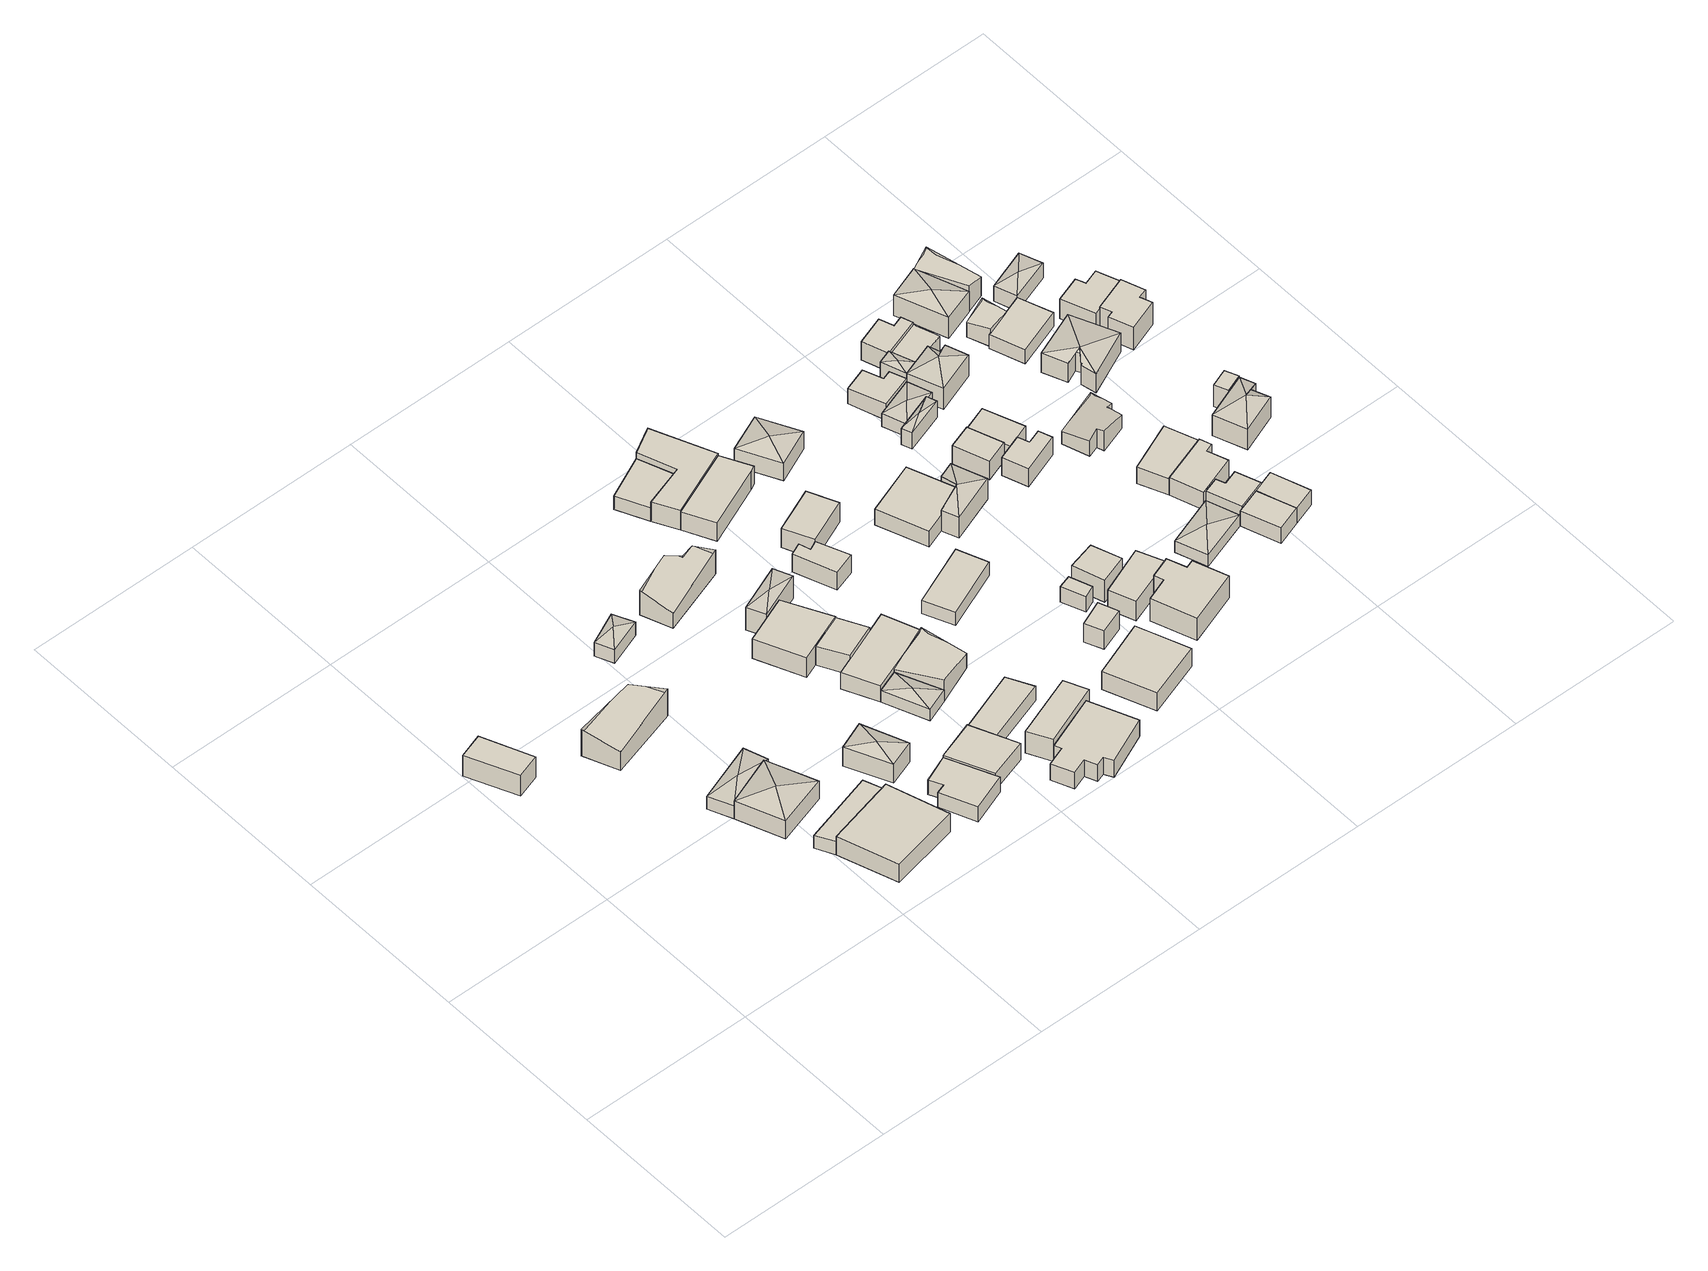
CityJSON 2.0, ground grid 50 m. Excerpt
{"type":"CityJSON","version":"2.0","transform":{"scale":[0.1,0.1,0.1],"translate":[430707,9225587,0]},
"CityObjects":{
"building1":{"type":"Building","attributes":{"Building Type":"Residential","Roof Shape":"flat","Roof Material":"Concrete Glazed Tile","Roof Material Code":1,"Roof Direction":"southwest","Building Height":7.35,"Roof Slope":8.9,"Footprint Area":106.61,"Solar PV Capacity Low":13.35,"Solar PV Capacity High":17.53,"Solar Annual Energy Low":19248,"Solar Annual Energy High":25367,"Suitable PV Area":79.69},"geometry":[{"type":"MultiSurface","lod":"2.2","boundaries":[[[0,1,2,3]],[[3,2,4,5]],[[2,1,6,4]],[[1,0,7,6]],[[0,3,5,7]],[[5,4,6,7]]]}]},
"building2":{"type":"Building","attributes":{"Building Type":"Residential","Roof Shape":"hip","Roof Material":"Concrete Glazed Tile","Roof Material Code":1,"Roof Direction":"southwest","Building Height":4.56,"Roof Slope":20.4,"Footprint Area":123.4,"Solar PV Capacity Low":15.45,"Solar PV Capacity High":20.29,"Solar Annual Energy Low":22279,"Solar Annual Energy High":29361,"Suitable PV Area":92.24},"geometry":[{"type":"MultiSurface","lod":"2.2","boundaries":[[[8,9,10,11]],[[11,10,12,13]],[[10,9,14,12]],[[9,8,15,14]],[[8,11,13,15]],[[13,12,16]],[[12,14,16]],[[14,15,16]],[[15,13,16]]]}]},
"building3":{"type":"Building","attributes":{"Building Type":"Residential","Roof Shape":"hip","Roof Material":"Concrete Glazed Tile","Roof Material Code":1,"Roof Direction":"southwest","Building Height":6.38,"Roof Slope":26.5,"Footprint Area":215.68,"Solar PV Capacity Low":27,"Solar PV Capacity High":35.47,"Solar Annual Energy Low":38940,"Solar Annual Energy High":51319,"Suitable PV Area":161.22},"geometry":[{"type":"MultiSurface","lod":"2.2","boundaries":[[[17,18,19,8]],[[8,19,20,21]],[[19,18,22,20]],[[18,17,23,22]],[[17,8,21,23]],[[21,20,24]],[[20,22,24]],[[22,23,24]],[[23,21,24]]]}]},
"building4":{"type":"Building","attributes":{"Building Type":"Residential","Roof Shape":"gable","Roof Material":"Concrete Glazed Tile","Roof Material Code":1,"Roof Direction":"southwest","Building Height":6.68,"Roof Slope":29.2,"Footprint Area":209.2,"Solar PV Capacity Low":26.19,"Solar PV Capacity High":34.4,"Solar Annual Energy Low":37770,"Solar Annual Energy High":49777,"Suitable PV Area":156.38},"geometry":[{"type":"MultiSurface","lod":"2.2","boundaries":[[[25,26,27,28]],[[28,27,29,30]],[[27,26,31,29]],[[26,25,32,31]],[[25,28,30,32]],[[30,29,31,32]]]}]},
"building5":{"type":"Building","attributes":{"Building Type":"Residential","Roof Shape":"shed","Roof Material":"Concrete Glazed Tile","Roof Material Code":1,"Roof Direction":"southwest","Building Height":4.42,"Roof Slope":12.5,"Footprint Area":125.61,"Solar PV Capacity Low":15.73,"Solar PV Capacity High":20.66,"Solar Annual Energy Low":22678,"Solar Annual Energy High":29888,"Suitable PV Area":93.89},"geometry":[{"type":"MultiSurface","lod":"2.2","boundaries":[[[33,34,35,36]],[[36,35,37,38]],[[35,34,39,37]],[[34,33,40,39]],[[33,36,38,40]],[[38,37,39,40]]]}]},
"building6":{"type":"Building","attributes":{"Building Type":"Residential","Roof Shape":"flat","Roof Material":"Concrete Glazed Tile","Roof Material Code":1,"Roof Direction":"southwest","Building Height":6.48,"Roof Slope":11.6,"Footprint Area":361.52,"Solar PV Capacity Low":45.26,"Solar PV Capacity High":59.45,"Solar Annual Energy Low":65270,"Solar Annual Energy High":86020,"Suitable PV Area":270.23},"geometry":[{"type":"MultiSurface","lod":"2.2","boundaries":[[[41,42,34,33]],[[33,34,43,44]],[[34,42,45,43]],[[42,41,46,45]],[[41,33,44,46]],[[44,43,45,46]]]}]},
"building7":{"type":"Building","attributes":{"Building Type":"Residential","Roof Shape":"hip","Roof Material":"Concrete Glazed Tile","Roof Material Code":1,"Roof Direction":"southwest","Building Height":4.81,"Roof Slope":24.6,"Footprint Area":59.59,"Solar PV Capacity Low":7.46,"Solar PV Capacity High":9.8,"Solar Annual Energy Low":10758,"Solar Annual Energy High":14178,"Suitable PV Area":44.54},"geometry":[{"type":"MultiSurface","lod":"2.2","boundaries":[[[47,48,49,50]],[[50,49,51,52]],[[49,48,53,51]],[[48,47,54,53]],[[47,50,52,54]],[[52,51,55]],[[51,53,55]],[[53,54,55]],[[54,52,55]]]}]},
"building8":{"type":"Building","attributes":{"Building Type":"Residential","Roof Shape":"hip","Roof Material":"Concrete Glazed Tile","Roof Material Code":1,"Roof Direction":"southwest","Building Height":6.69,"Roof Slope":26.4,"Footprint Area":109.77,"Solar PV Capacity Low":13.74,"Solar PV Capacity High":18.05,"Solar Annual Energy Low":19818,"Solar Annual Energy High":26119,"Suitable PV Area":82.05},"geometry":[{"type":"MultiSurface","lod":"2.2","boundaries":[[[56,57,58,59]],[[59,58,60,61]],[[58,57,62,60]],[[57,56,63,62]],[[56,59,61,63]],[[61,60,64]],[[60,62,64]],[[62,63,64]],[[63,61,64]]]}]},
"building9":{"type":"Building","attributes":{"Building Type":"Residential","Roof Shape":"shed","Roof Material":"Concrete Glazed Tile","Roof Material Code":1,"Roof Direction":"southwest","Building Height":4.99,"Roof Slope":14.9,"Footprint Area":151.44,"Solar PV Capacity Low":18.96,"Solar PV Capacity High":24.9,"Solar Annual Energy Low":27342,"Solar Annual Energy High":36034,"Suitable PV Area":113.2},"geometry":[{"type":"MultiSurface","lod":"2.2","boundaries":[[[65,66,67,68,69,70]],[[70,69,71,72]],[[69,68,73,71]],[[68,67,74,73]],[[67,66,75,74]],[[66,65,76,75]],[[65,70,72,76]],[[72,71,73,74,75,76]]]}]},
"building10":{"type":"Building","attributes":{"Building Type":"Residential","Roof Shape":"shed","Roof Material":"Concrete Glazed Tile","Roof Material Code":1,"Roof Direction":"southwest","Building Height":5.67,"Roof Slope":11.2,"Footprint Area":158.96,"Solar PV Capacity Low":19.9,"Solar PV Capacity High":26.14,"Solar Annual Energy Low":28700,"Solar Annual Energy High":37824,"Suitable PV Area":118.82},"geometry":[{"type":"MultiSurface","lod":"2.2","boundaries":[[[77,78,79,69]],[[69,79,80,81]],[[79,78,82,80]],[[78,77,83,82]],[[77,69,81,83]],[[81,80,82,83]]]}]},
"building11":{"type":"Building","attributes":{"Building Type":"Residential","Roof Shape":"gable","Roof Material":"Concrete Glazed Tile","Roof Material Code":1,"Roof Direction":"southwest","Building Height":5.37,"Roof Slope":28.4,"Footprint Area":184.35,"Solar PV Capacity Low":23.08,"Solar PV Capacity High":30.32,"Solar Annual Energy Low":33284,"Solar Annual Energy High":43865,"Suitable PV Area":137.8},"geometry":[{"type":"MultiSurface","lod":"2.2","boundaries":[[[84,85,86,87,88,89]],[[89,88,90,91]],[[88,87,92,90]],[[87,86,93,92]],[[86,85,94,93]],[[85,84,95,94]],[[84,89,91,95]],[[91,90,92,93,94,95]]]}]},
"building12":{"type":"Building","attributes":{"Building Type":"Residential","Roof Shape":"flat","Roof Material":"Concrete Glazed Tile","Roof Material Code":1,"Roof Direction":"southwest","Building Height":6.89,"Roof Slope":9.5,"Footprint Area":210.21,"Solar PV Capacity Low":26.32,"Solar PV Capacity High":34.57,"Solar Annual Energy Low":37952,"Solar Annual Energy High":50018,"Suitable PV Area":157.13},"geometry":[{"type":"MultiSurface","lod":"2.2","boundaries":[[[96,97,98,99]],[[99,98,100,101]],[[98,97,102,100]],[[97,96,103,102]],[[96,99,101,103]],[[101,100,102,103]]]}]},
"building13":{"type":"Building","attributes":{"Building Type":"Residential","Roof Shape":"hip","Roof Material":"Concrete Glazed Tile","Roof Material Code":1,"Roof Direction":"southwest","Building Height":4.1,"Roof Slope":20.5,"Footprint Area":90.9,"Solar PV Capacity Low":11.38,"Solar PV Capacity High":14.95,"Solar Annual Energy Low":16412,"Solar Annual Energy High":21630,"Suitable PV Area":67.95},"geometry":[{"type":"MultiSurface","lod":"2.2","boundaries":[[[104,105,106,107]],[[107,106,108,109]],[[106,105,110,108]],[[105,104,111,110]],[[104,107,109,111]],[[109,108,112]],[[108,110,112]],[[110,111,112]],[[111,109,112]]]}]},
"building14":{"type":"Building","attributes":{"Building Type":"Residential","Roof Shape":"shed","Roof Material":"Concrete Glazed Tile","Roof Material Code":1,"Roof Direction":"southwest","Building Height":6.58,"Roof Slope":14.7,"Footprint Area":91.65,"Solar PV Capacity Low":11.48,"Solar PV Capacity High":15.07,"Solar Annual Energy Low":16547,"Solar Annual Energy High":21807,"Suitable PV Area":68.51},"geometry":[{"type":"MultiSurface","lod":"2.2","boundaries":[[[113,114,97,115]],[[115,97,116,117]],[[97,114,118,116]],[[114,113,119,118]],[[113,115,117,119]],[[117,116,118,119]]]}]},
"building15":{"type":"Building","attributes":{"Building Type":"Residential","Roof Shape":"flat","Roof Material":"Concrete Glazed Tile","Roof Material Code":1,"Roof Direction":"southwest","Building Height":5.82,"Roof Slope":11.2,"Footprint Area":218.79,"Solar PV Capacity Low":27.39,"Solar PV Capacity High":35.98,"Solar Annual Energy Low":39501,"Solar Annual Energy High":52059,"Suitable PV Area":163.55},"geometry":[{"type":"MultiSurface","lod":"2.2","boundaries":[[[120,107,121,122,113]],[[113,122,123,124]],[[122,121,125,123]],[[121,107,126,125]],[[107,120,127,126]],[[120,113,124,127]],[[124,123,125,126,127]]]}]},
"building16":{"type":"Building","attributes":{"Building Type":"Residential","Roof Shape":"hip","Roof Material":"Concrete Glazed Tile","Roof Material Code":1,"Roof Direction":"southwest","Building Height":7.95,"Roof Slope":22,"Footprint Area":77.74,"Solar PV Capacity Low":9.73,"Solar PV Capacity High":12.78,"Solar Annual Energy Low":14035,"Solar Annual Energy High":18497,"Suitable PV Area":58.11},"geometry":[{"type":"MultiSurface","lod":"2.2","boundaries":[[[128,129,130,131]],[[131,130,132,133]],[[130,129,134,132]],[[129,128,135,134]],[[128,131,133,135]],[[133,132,136]],[[132,134,136]],[[134,135,136]],[[135,133,136]]]}]},
"building17":{"type":"Building","attributes":{"Building Type":"Residential","Roof Shape":"flat","Roof Material":"Concrete Glazed Tile","Roof Material Code":1,"Roof Direction":"southwest","Building Height":5.13,"Roof Slope":10.4,"Footprint Area":142.28,"Solar PV Capacity Low":17.81,"Solar PV Capacity High":23.4,"Solar Annual Energy Low":25688,"Solar Annual Energy High":33855,"Suitable PV Area":106.36},"geometry":[{"type":"MultiSurface","lod":"2.2","boundaries":[[[137,138,139,79]],[[79,139,140,141]],[[139,138,142,140]],[[138,137,143,142]],[[137,79,141,143]],[[141,140,142,143]]]}]},
"building18":{"type":"Building","attributes":{"Building Type":"Residential","Roof Shape":"shed","Roof Material":"Concrete Glazed Tile","Roof Material Code":1,"Roof Direction":"southwest","Building Height":5.55,"Roof Slope":12.2,"Footprint Area":278.23,"Solar PV Capacity Low":34.84,"Solar PV Capacity High":45.76,"Solar Annual Energy Low":50233,"Solar Annual Energy High":66203,"Suitable PV Area":207.98},"geometry":[{"type":"MultiSurface","lod":"2.2","boundaries":[[[144,145,146,147,148,149,150,151,152,153]],[[153,152,154,155]],[[152,151,156,154]],[[151,150,157,156]],[[150,149,158,157]],[[149,148,159,158]],[[148,147,160,159]],[[147,146,161,160]],[[146,145,162,161]],[[145,144,163,162]],[[144,153,155,163]],[[155,154,156,157,158,159,160,161,162,163]]]}]},
"building19":{"type":"Building","attributes":{"Building Type":"Residential","Roof Shape":"gable","Roof Material":"Concrete Glazed Tile","Roof Material Code":1,"Roof Direction":"southwest","Building Height":5.08,"Roof Slope":27.7,"Footprint Area":166.28,"Solar PV Capacity Low":20.82,"Solar PV Capacity High":27.34,"Solar Annual Energy Low":30021,"Solar Annual Energy High":39565,"Suitable PV Area":124.29},"geometry":[{"type":"MultiSurface","lod":"2.2","boundaries":[[[164,121,106,105]],[[105,106,165,166]],[[106,121,167,165]],[[121,164,168,167]],[[164,105,166,168]],[[166,165,167,168]]]}]},
"building20":{"type":"Building","attributes":{"Building Type":"Residential","Roof Shape":"shed","Roof Material":"Concrete Glazed Tile","Roof Material Code":1,"Roof Direction":"southwest","Building Height":7.44,"Roof Slope":19.8,"Footprint Area":133.5,"Solar PV Capacity Low":16.71,"Solar PV Capacity High":21.95,"Solar Annual Energy Low":24102,"Solar Annual Energy High":31765,"Suitable PV Area":99.79},"geometry":[{"type":"MultiSurface","lod":"2.2","boundaries":[[[153,169,170,171]],[[171,170,172,173]],[[170,169,174,172]],[[169,153,175,174]],[[153,171,173,175]],[[173,172,174,175]]]}]},
"building21":{"type":"Building","attributes":{"Building Type":"Residential","Roof Shape":"flat","Roof Material":"Concrete Glazed Tile","Roof Material Code":1,"Roof Direction":"southwest","Building Height":4.82,"Roof Slope":11.2,"Footprint Area":130.76,"Solar PV Capacity Low":16.37,"Solar PV Capacity High":21.5,"Solar Annual Energy Low":23608,"Solar Annual Energy High":31114,"Suitable PV Area":97.74},"geometry":[{"type":"MultiSurface","lod":"2.2","boundaries":[[[176,177,178,179]],[[179,178,180,181]],[[178,177,182,180]],[[177,176,183,182]],[[176,179,181,183]],[[181,180,182,183]]]}]},
"building22":{"type":"Building","attributes":{"Building Type":"Residential","Roof Shape":"flat","Roof Material":"Concrete Glazed Tile","Roof Material Code":1,"Roof Direction":"southwest","Building Height":6.42,"Roof Slope":5.6,"Footprint Area":70.1,"Solar PV Capacity Low":8.78,"Solar PV Capacity High":11.53,"Solar Annual Energy Low":12657,"Solar Annual Energy High":16681,"Suitable PV Area":52.4},"geometry":[{"type":"MultiSurface","lod":"2.2","boundaries":[[[184,185,186,187,188,189]],[[189,188,190,191]],[[188,187,192,190]],[[187,186,193,192]],[[186,185,194,193]],[[185,184,195,194]],[[184,189,191,195]],[[191,190,192,193,194,195]]]}]},
"building23":{"type":"Building","attributes":{"Building Type":"Residential","Roof Shape":"shed","Roof Material":"Concrete Glazed Tile","Roof Material Code":1,"Roof Direction":"southwest","Building Height":6.22,"Roof Slope":14.2,"Footprint Area":190.89,"Solar PV Capacity Low":23.9,"Solar PV Capacity High":31.39,"Solar Annual Energy Low":34464,"Solar Annual Energy High":45421,"Suitable PV Area":142.69},"geometry":[{"type":"MultiSurface","lod":"2.2","boundaries":[[[196,197,198,199,200]],[[200,199,201,202]],[[199,198,203,201]],[[198,197,204,203]],[[197,196,205,204]],[[196,200,202,205]],[[202,201,203,204,205]]]}]},
"building24":{"type":"Building","attributes":{"Building Type":"Residential","Roof Shape":"flat","Roof Material":"Concrete Glazed Tile","Roof Material Code":1,"Roof Direction":"southwest","Building Height":6.95,"Roof Slope":10.5,"Footprint Area":239.06,"Solar PV Capacity Low":29.93,"Solar PV Capacity High":39.31,"Solar Annual Energy Low":43161,"Solar Annual Energy High":56883,"Suitable PV Area":178.7},"geometry":[{"type":"MultiSurface","lod":"2.2","boundaries":[[[200,199,206,178,177,176]],[[176,177,207,208]],[[177,178,209,207]],[[178,206,210,209]],[[206,199,211,210]],[[199,200,212,211]],[[200,176,208,212]],[[208,207,209,210,211,212]]]}]},
"building25":{"type":"Building","attributes":{"Building Type":"Residential","Roof Shape":"shed","Roof Material":"Concrete Glazed Tile","Roof Material Code":1,"Roof Direction":"southwest","Building Height":6.72,"Roof Slope":12,"Footprint Area":118.41,"Solar PV Capacity Low":14.83,"Solar PV Capacity High":19.47,"Solar Annual Energy Low":21379,"Solar Annual Energy High":28176,"Suitable PV Area":88.51},"geometry":[{"type":"MultiSurface","lod":"2.2","boundaries":[[[213,214,189,215]],[[215,189,216,217]],[[189,214,218,216]],[[214,213,219,218]],[[213,215,217,219]],[[217,216,218,219]]]}]},
"building26":{"type":"Building","attributes":{"Building Type":"Residential","Roof Shape":"flat","Roof Material":"Concrete Glazed Tile","Roof Material Code":1,"Roof Direction":"southwest","Building Height":4.71,"Roof Slope":14.7,"Footprint Area":164.01,"Solar PV Capacity Low":20.53,"Solar PV Capacity High":26.97,"Solar Annual Energy Low":29611,"Solar Annual Energy High":39024,"Suitable PV Area":122.6},"geometry":[{"type":"MultiSurface","lod":"2.2","boundaries":[[[220,221,222,223]],[[223,222,224,225]],[[222,221,226,224]],[[221,220,227,226]],[[220,223,225,227]],[[225,224,226,227]]]}]},
"building27":{"type":"Building","attributes":{"Building Type":"Residential","Roof Shape":"shed","Roof Material":"Concrete Glazed Tile","Roof Material Code":1,"Roof Direction":"southwest","Building Height":6.15,"Roof Slope":10.6,"Footprint Area":254.06,"Solar PV Capacity Low":31.81,"Solar PV Capacity High":41.78,"Solar Annual Energy Low":45870,"Solar Annual Energy High":60452,"Suitable PV Area":189.91},"geometry":[{"type":"MultiSurface","lod":"2.2","boundaries":[[[228,229,230,231]],[[231,230,232,233]],[[230,229,234,232]],[[229,228,235,234]],[[228,231,233,235]],[[233,232,234,235]]]}]},
"building28":{"type":"Building","attributes":{"Building Type":"Residential","Roof Shape":"flat","Roof Material":"Concrete Glazed Tile","Roof Material Code":1,"Roof Direction":"southwest","Building Height":6.59,"Roof Slope":11,"Footprint Area":42.17,"Solar PV Capacity Low":5.28,"Solar PV Capacity High":6.93,"Solar Annual Energy Low":7613,"Solar Annual Energy High":10034,"Suitable PV Area":31.52},"geometry":[{"type":"MultiSurface","lod":"2.2","boundaries":[[[236,237,238,239]],[[239,238,240,241]],[[238,237,242,240]],[[237,236,243,242]],[[236,239,241,243]],[[241,240,242,243]]]}]},
"building29":{"type":"Building","attributes":{"Building Type":"Residential","Roof Shape":"flat","Roof Material":"Concrete Glazed Tile","Roof Material Code":1,"Roof Direction":"southwest","Building Height":5.55,"Roof Slope":12.7,"Footprint Area":24.73,"Solar PV Capacity Low":3.1,"Solar PV Capacity High":4.07,"Solar Annual Energy Low":4465,"Solar Annual Energy High":5884,"Suitable PV Area":18.49},"geometry":[{"type":"MultiSurface","lod":"2.2","boundaries":[[[244,245,246,247]],[[247,246,248,249]],[[246,245,250,248]],[[245,244,251,250]],[[244,247,249,251]],[[249,248,250,251]]]}]},
"building30":{"type":"Building","attributes":{"Building Type":"Residential","Roof Shape":"hip","Roof Material":"Concrete Glazed Tile","Roof Material Code":1,"Roof Direction":"southwest","Building Height":6.24,"Roof Slope":23.8,"Footprint Area":142.86,"Solar PV Capacity Low":17.89,"Solar PV Capacity High":23.49,"Solar Annual Energy Low":25792,"Solar Annual Energy High":33992,"Suitable PV Area":106.79},"geometry":[{"type":"MultiSurface","lod":"2.2","boundaries":[[[252,253,254,255]],[[255,254,256,257]],[[254,253,258,256]],[[253,252,259,258]],[[252,255,257,259]],[[257,256,260]],[[256,258,260]],[[258,259,260]],[[259,257,260]]]}]},
"building31":{"type":"Building","attributes":{"Building Type":"Residential","Roof Shape":"flat","Roof Material":"Concrete Glazed Tile","Roof Material Code":1,"Roof Direction":"southwest","Building Height":5.65,"Roof Slope":13.5,"Footprint Area":227.76,"Solar PV Capacity Low":28.52,"Solar PV Capacity High":37.46,"Solar Annual Energy Low":41121,"Solar Annual Energy High":54194,"Suitable PV Area":170.25},"geometry":[{"type":"MultiSurface","lod":"2.2","boundaries":[[[261,262,263,264]],[[264,263,265,266]],[[263,262,267,265]],[[262,261,268,267]],[[261,264,266,268]],[[266,265,267,268]]]}]},
"building32":{"type":"Building","attributes":{"Building Type":"Residential","Roof Shape":"flat","Roof Material":"Concrete Glazed Tile","Roof Material Code":1,"Roof Direction":"southwest","Building Height":7.71,"Roof Slope":5.2,"Footprint Area":73.13,"Solar PV Capacity Low":9.16,"Solar PV Capacity High":12.03,"Solar Annual Energy Low":13203,"Solar Annual Energy High":17400,"Suitable PV Area":54.66},"geometry":[{"type":"MultiSurface","lod":"2.2","boundaries":[[[269,270,271,272]],[[272,271,273,274]],[[271,270,275,273]],[[270,269,276,275]],[[269,272,274,276]],[[274,273,275,276]]]}]},
"building33":{"type":"Building","attributes":{"Building Type":"Residential","Roof Shape":"flat","Roof Material":"Concrete Glazed Tile","Roof Material Code":1,"Roof Direction":"southwest","Building Height":6.95,"Roof Slope":10.1,"Footprint Area":114.33,"Solar PV Capacity Low":14.32,"Solar PV Capacity High":18.8,"Solar Annual Energy Low":20642,"Solar Annual Energy High":27205,"Suitable PV Area":85.47},"geometry":[{"type":"MultiSurface","lod":"2.2","boundaries":[[[277,278,279,280]],[[280,279,281,282]],[[279,278,283,281]],[[278,277,284,283]],[[277,280,282,284]],[[282,281,283,284]]]}]},
"building34":{"type":"Building","attributes":{"Building Type":"Residential","Roof Shape":"hip","Roof Material":"Concrete Glazed Tile","Roof Material Code":1,"Roof Direction":"southwest","Building Height":7.42,"Roof Slope":25.7,"Footprint Area":93.12,"Solar PV Capacity Low":11.66,"Solar PV Capacity High":15.31,"Solar Annual Energy Low":16812,"Solar Annual Energy High":22156,"Suitable PV Area":69.61},"geometry":[{"type":"MultiSurface","lod":"2.2","boundaries":[[[285,286,264,287,288,289]],[[289,288,290,291]],[[288,287,292,290]],[[287,264,293,292]],[[264,286,294,293]],[[286,285,295,294]],[[285,289,291,295]],[[291,290,296]],[[290,292,296]],[[292,293,296]],[[293,294,296]],[[294,295,296]],[[295,291,296]]]}]},
"building35":{"type":"Building","attributes":{"Building Type":"Residential","Roof Shape":"flat","Roof Material":"Concrete Glazed Tile","Roof Material Code":1,"Roof Direction":"southwest","Building Height":7.89,"Roof Slope":13.6,"Footprint Area":211.68,"Solar PV Capacity Low":26.5,"Solar PV Capacity High":34.81,"Solar Annual Energy Low":38217,"Solar Annual Energy High":50367,"Suitable PV Area":158.23},"geometry":[{"type":"MultiSurface","lod":"2.2","boundaries":[[[297,298,280,299,300,301,302,303]],[[303,302,304,305]],[[302,301,306,304]],[[301,300,307,306]],[[300,299,308,307]],[[299,280,309,308]],[[280,298,310,309]],[[298,297,311,310]],[[297,303,305,311]],[[305,304,306,307,308,309,310,311]]]}]},
"building36":{"type":"Building","attributes":{"Building Type":"Residential","Roof Shape":"flat","Roof Material":"Concrete Glazed Tile","Roof Material Code":1,"Roof Direction":"southwest","Building Height":6.55,"Roof Slope":7,"Footprint Area":70.56,"Solar PV Capacity Low":8.83,"Solar PV Capacity High":11.6,"Solar Annual Energy Low":12738,"Solar Annual Energy High":16788,"Suitable PV Area":52.74},"geometry":[{"type":"MultiSurface","lod":"2.2","boundaries":[[[312,313,314,315]],[[315,314,316,317]],[[314,313,318,316]],[[313,312,319,318]],[[312,315,317,319]],[[317,316,318,319]]]}]},
"building37":{"type":"Building","attributes":{"Building Type":"Residential","Roof Shape":"hip","Roof Material":"Concrete Glazed Tile","Roof Material Code":1,"Roof Direction":"southwest","Building Height":5.74,"Roof Slope":29.7,"Footprint Area":35.63,"Solar PV Capacity Low":4.46,"Solar PV Capacity High":5.86,"Solar Annual Energy Low":6432,"Solar Annual Energy High":8477,"Suitable PV Area":26.63},"geometry":[{"type":"MultiSurface","lod":"2.2","boundaries":[[[320,321,322,323]],[[323,322,324,325]],[[322,321,326,324]],[[321,320,327,326]],[[320,323,325,327]],[[325,324,328]],[[324,326,328]],[[326,327,328]],[[327,325,328]]]}]},
"building38":{"type":"Building","attributes":{"Building Type":"Residential","Roof Shape":"hip","Roof Material":"Concrete Glazed Tile","Roof Material Code":1,"Roof Direction":"southwest","Building Height":4.56,"Roof Slope":29.6,"Footprint Area":82.5,"Solar PV Capacity Low":10.33,"Solar PV Capacity High":13.57,"Solar Annual Energy Low":14895,"Solar Annual Energy High":19630,"Suitable PV Area":61.67},"geometry":[{"type":"MultiSurface","lod":"2.2","boundaries":[[[329,330,331,332]],[[332,331,333,334]],[[331,330,335,333]],[[330,329,336,335]],[[329,332,334,336]],[[334,333,337]],[[333,335,337]],[[335,336,337]],[[336,334,337]]]}]},
"building39":{"type":"Building","attributes":{"Building Type":"Residential","Roof Shape":"shed","Roof Material":"Concrete Glazed Tile","Roof Material Code":1,"Roof Direction":"southwest","Building Height":5.35,"Roof Slope":18.5,"Footprint Area":86.65,"Solar PV Capacity Low":10.85,"Solar PV Capacity High":14.25,"Solar Annual Energy Low":15644,"Solar Annual Energy High":20618,"Suitable PV Area":64.77},"geometry":[{"type":"MultiSurface","lod":"2.2","boundaries":[[[338,339,340,341,342,329]],[[329,342,343,344]],[[342,341,345,343]],[[341,340,346,345]],[[340,339,347,346]],[[339,338,348,347]],[[338,329,344,348]],[[344,343,345,346,347,348]]]}]},
"building40":{"type":"Building","attributes":{"Building Type":"Residential","Roof Shape":"flat","Roof Material":"Concrete Glazed Tile","Roof Material Code":1,"Roof Direction":"southwest","Building Height":6.26,"Roof Slope":11.8,"Footprint Area":73.26,"Solar PV Capacity Low":9.17,"Solar PV Capacity High":12.05,"Solar Annual Energy Low":13226,"Solar Annual Energy High":17431,"Suitable PV Area":54.76},"geometry":[{"type":"MultiSurface","lod":"2.2","boundaries":[[[349,350,351,352,353,354]],[[354,353,355,356]],[[353,352,357,355]],[[352,351,358,357]],[[351,350,359,358]],[[350,349,360,359]],[[349,354,356,360]],[[356,355,357,358,359,360]]]}]},
"building41":{"type":"Building","attributes":{"Building Type":"Residential","Roof Shape":"shed","Roof Material":"Concrete Glazed Tile","Roof Material Code":1,"Roof Direction":"southwest","Building Height":5.88,"Roof Slope":13,"Footprint Area":89.81,"Solar PV Capacity Low":11.25,"Solar PV Capacity High":14.77,"Solar Annual Energy Low":16215,"Solar Annual Energy High":21371,"Suitable PV Area":67.14},"geometry":[{"type":"MultiSurface","lod":"2.2","boundaries":[[[361,312,362,363]],[[363,362,364,365]],[[362,312,366,364]],[[312,361,367,366]],[[361,363,365,367]],[[365,364,366,367]]]}]},
"building42":{"type":"Building","attributes":{"Building Type":"Residential","Roof Shape":"hip","Roof Material":"Concrete Glazed Tile","Roof Material Code":1,"Roof Direction":"southwest","Building Height":4.06,"Roof Slope":26.9,"Footprint Area":138.27,"Solar PV Capacity Low":17.31,"Solar PV Capacity High":22.74,"Solar Annual Energy Low":24964,"Solar Annual Energy High":32901,"Suitable PV Area":103.36},"geometry":[{"type":"MultiSurface","lod":"2.2","boundaries":[[[368,369,370,371]],[[371,370,372,373]],[[370,369,374,372]],[[369,368,375,374]],[[368,371,373,375]],[[373,372,376]],[[372,374,376]],[[374,375,376]],[[375,373,376]]]}]},
"building43":{"type":"Building","attributes":{"Building Type":"Residential","Roof Shape":"hip","Roof Material":"Concrete Glazed Tile","Roof Material Code":1,"Roof Direction":"southwest","Building Height":7.48,"Roof Slope":28.6,"Footprint Area":30.21,"Solar PV Capacity Low":3.78,"Solar PV Capacity High":4.97,"Solar Annual Energy Low":5455,"Solar Annual Energy High":7189,"Suitable PV Area":22.58},"geometry":[{"type":"MultiSurface","lod":"2.2","boundaries":[[[377,378,329,379]],[[379,329,380,381]],[[329,378,382,380]],[[378,377,383,382]],[[377,379,381,383]],[[381,380,384]],[[380,382,384]],[[382,383,384]],[[383,381,384]]]}]},
"building44":{"type":"Building","attributes":{"Building Type":"Residential","Roof Shape":"hip","Roof Material":"Concrete Glazed Tile","Roof Material Code":1,"Roof Direction":"southwest","Building Height":7.46,"Roof Slope":28.3,"Footprint Area":115.59,"Solar PV Capacity Low":14.47,"Solar PV Capacity High":19.01,"Solar Annual Energy Low":20869,"Solar Annual Energy High":27504,"Suitable PV Area":86.4},"geometry":[{"type":"MultiSurface","lod":"2.2","boundaries":[[[385,386,387,329,388,389]],[[389,388,390,391]],[[388,329,380,390]],[[329,387,392,380]],[[387,386,393,392]],[[386,385,394,393]],[[385,389,391,394]],[[391,390,395]],[[390,380,395]],[[380,392,395]],[[392,393,395]],[[393,394,395]],[[394,391,395]]]}]},
"building45":{"type":"Building","attributes":{"Building Type":"Residential","Roof Shape":"flat","Roof Material":"Concrete Glazed Tile","Roof Material Code":1,"Roof Direction":"southwest","Building Height":6.64,"Roof Slope":11.4,"Footprint Area":73.63,"Solar PV Capacity Low":9.22,"Solar PV Capacity High":12.11,"Solar Annual Energy Low":13294,"Solar Annual Energy High":17521,"Suitable PV Area":55.04},"geometry":[{"type":"MultiSurface","lod":"2.2","boundaries":[[[396,397,398,399,400,377]],[[377,400,401,402]],[[400,399,403,401]],[[399,398,404,403]],[[398,397,405,404]],[[397,396,406,405]],[[396,377,402,406]],[[402,401,403,404,405,406]]]}]},
"building46":{"type":"Building","attributes":{"Building Type":"Residential","Roof Shape":"gable","Roof Material":"Concrete Glazed Tile","Roof Material Code":1,"Roof Direction":"southwest","Building Height":5.39,"Roof Slope":26.6,"Footprint Area":83.69,"Solar PV Capacity Low":10.48,"Solar PV Capacity High":13.76,"Solar Annual Energy Low":15109,"Solar Annual Energy High":19913,"Suitable PV Area":62.56},"geometry":[{"type":"MultiSurface","lod":"2.2","boundaries":[[[396,377,379,407]],[[407,379,408,409]],[[379,377,410,408]],[[377,396,411,410]],[[396,407,409,411]],[[409,408,410,411]]]}]},
"building47":{"type":"Building","attributes":{"Building Type":"Residential","Roof Shape":"shed","Roof Material":"Concrete Glazed Tile","Roof Material Code":1,"Roof Direction":"southwest","Building Height":5.31,"Roof Slope":14.1,"Footprint Area":85.29,"Solar PV Capacity Low":10.68,"Solar PV Capacity High":14.03,"Solar Annual Energy Low":15398,"Solar Annual Energy High":20293,"Suitable PV Area":63.75},"geometry":[{"type":"MultiSurface","lod":"2.2","boundaries":[[[412,413,414,415]],[[415,414,416,417]],[[414,413,418,416]],[[413,412,419,418]],[[412,415,417,419]],[[417,416,418,419]]]}]},
"building48":{"type":"Building","attributes":{"Building Type":"Residential","Roof Shape":"shed","Roof Material":"Concrete Glazed Tile","Roof Material Code":1,"Roof Direction":"southwest","Building Height":5.55,"Roof Slope":18.5,"Footprint Area":78.63,"Solar PV Capacity Low":9.84,"Solar PV Capacity High":12.93,"Solar Annual Energy Low":14196,"Solar Annual Energy High":18709,"Suitable PV Area":58.77},"geometry":[{"type":"MultiSurface","lod":"2.2","boundaries":[[[420,421,422,423,424,425]],[[425,424,426,427]],[[424,423,428,426]],[[423,422,429,428]],[[422,421,430,429]],[[421,420,431,430]],[[420,425,427,431]],[[427,426,428,429,430,431]]]}]},
"building49":{"type":"Building","attributes":{"Building Type":"Residential","Roof Shape":"flat","Roof Material":"Concrete Glazed Tile","Roof Material Code":1,"Roof Direction":"southwest","Building Height":6.26,"Roof Slope":11.7,"Footprint Area":120.18,"Solar PV Capacity Low":15.05,"Solar PV Capacity High":19.76,"Solar Annual Energy Low":21697,"Solar Annual Energy High":28595,"Suitable PV Area":89.83},"geometry":[{"type":"MultiSurface","lod":"2.2","boundaries":[[[432,433,434,435,436,437]],[[437,436,438,439]],[[436,435,440,438]],[[435,434,441,440]],[[434,433,442,441]],[[433,432,443,442]],[[432,437,439,443]],[[439,438,440,441,442,443]]]}]},
"building50":{"type":"Building","attributes":{"Building Type":"Residential","Roof Shape":"flat","Roof Material":"Concrete Glazed Tile","Roof Material Code":1,"Roof Direction":"southwest","Building Height":5.79,"Roof Slope":13.9,"Footprint Area":133.31,"Solar PV Capacity Low":16.69,"Solar PV Capacity High":21.92,"Solar Annual Energy Low":24068,"Solar Annual Energy High":31719,"Suitable PV Area":99.65},"geometry":[{"type":"MultiSurface","lod":"2.2","boundaries":[[[435,434,444,445]],[[445,444,446,447]],[[444,434,448,446]],[[434,435,449,448]],[[435,445,447,449]],[[447,446,448,449]]]}]},
"building51":{"type":"Building","attributes":{"Building Type":"Residential","Roof Shape":"gable","Roof Material":"Concrete Glazed Tile","Roof Material Code":1,"Roof Direction":"southwest","Building Height":4.4,"Roof Slope":28.2,"Footprint Area":121.01,"Solar PV Capacity Low":15.15,"Solar PV Capacity High":19.9,"Solar Annual Energy Low":21848,"Solar Annual Energy High":28794,"Suitable PV Area":90.46},"geometry":[{"type":"MultiSurface","lod":"2.2","boundaries":[[[450,451,452,453,454,455,456,457]],[[457,456,458,459]],[[456,455,460,458]],[[455,454,461,460]],[[454,453,462,461]],[[453,452,463,462]],[[452,451,464,463]],[[451,450,465,464]],[[450,457,459,465]],[[459,458,460,461,462,463,464,465]]]}]},
"building52":{"type":"Building","attributes":{"Building Type":"Residential","Roof Shape":"flat","Roof Material":"Concrete Glazed Tile","Roof Material Code":1,"Roof Direction":"southwest","Building Height":5.37,"Roof Slope":5.8,"Footprint Area":76.33,"Solar PV Capacity Low":9.56,"Solar PV Capacity High":12.55,"Solar Annual Energy Low":13780,"Solar Annual Energy High":18161,"Suitable PV Area":57.05},"geometry":[{"type":"MultiSurface","lod":"2.2","boundaries":[[[466,412,415,467]],[[467,415,468,469]],[[415,412,470,468]],[[412,466,471,470]],[[466,467,469,471]],[[469,468,470,471]]]}]},
"building53":{"type":"Building","attributes":{"Building Type":"Residential","Roof Shape":"hip","Roof Material":"Concrete Glazed Tile","Roof Material Code":1,"Roof Direction":"southwest","Building Height":7.37,"Roof Slope":24.6,"Footprint Area":147.3,"Solar PV Capacity Low":18.44,"Solar PV Capacity High":24.22,"Solar Annual Energy Low":26593,"Solar Annual Energy High":35048,"Suitable PV Area":110.1},"geometry":[{"type":"MultiSurface","lod":"2.2","boundaries":[[[472,473,474,475]],[[475,474,476,477]],[[474,473,478,476]],[[473,472,479,478]],[[472,475,477,479]],[[477,476,480]],[[476,478,480]],[[478,479,480]],[[479,477,480]]]}]},
"building54":{"type":"Building","attributes":{"Building Type":"Residential","Roof Shape":"gable","Roof Material":"Concrete Glazed Tile","Roof Material Code":1,"Roof Direction":"southwest","Building Height":5.15,"Roof Slope":32.4,"Footprint Area":50.67,"Solar PV Capacity Low":6.34,"Solar PV Capacity High":8.33,"Solar Annual Energy Low":9148,"Solar Annual Energy High":12056,"Suitable PV Area":37.87},"geometry":[{"type":"MultiSurface","lod":"2.2","boundaries":[[[481,482,483,484]],[[484,483,485,486]],[[483,482,487,485]],[[482,481,488,487]],[[481,484,486,488]],[[486,485,487,488]]]}]},
"building55":{"type":"Building","attributes":{"Building Type":"Residential","Roof Shape":"flat","Roof Material":"Concrete Glazed Tile","Roof Material Code":1,"Roof Direction":"southwest","Building Height":5.02,"Roof Slope":14.7,"Footprint Area":135.89,"Solar PV Capacity Low":17.01,"Solar PV Capacity High":22.35,"Solar Annual Energy Low":24534,"Solar Annual Energy High":32334,"Suitable PV Area":101.58},"geometry":[{"type":"MultiSurface","lod":"2.2","boundaries":[[[489,490,491,492]],[[492,491,493,494]],[[491,490,495,493]],[[490,489,496,495]],[[489,492,494,496]],[[494,493,495,496]]]}]},
"building56":{"type":"Building","attributes":{"Building Type":"Residential","Roof Shape":"hip","Roof Material":"Concrete Glazed Tile","Roof Material Code":1,"Roof Direction":"southwest","Building Height":6.77,"Roof Slope":23,"Footprint Area":188.06,"Solar PV Capacity Low":23.55,"Solar PV Capacity High":30.93,"Solar Annual Energy Low":33953,"Solar Annual Energy High":44747,"Suitable PV Area":140.57},"geometry":[{"type":"MultiSurface","lod":"2.2","boundaries":[[[497,498,499,500,501,502,503,504]],[[504,503,505,506]],[[503,502,507,505]],[[502,501,508,507]],[[501,500,509,508]],[[500,499,510,509]],[[499,498,511,510]],[[498,497,512,511]],[[497,504,506,512]],[[506,505,513]],[[505,507,513]],[[507,508,513]],[[508,509,513]],[[509,510,513]],[[510,511,513]],[[511,512,513]],[[512,506,513]]]}]},
"building57":{"type":"Building","attributes":{"Building Type":"Residential","Roof Shape":"gable","Roof Material":"Concrete Glazed Tile","Roof Material Code":1,"Roof Direction":"southwest","Building Height":6.67,"Roof Slope":28.9,"Footprint Area":84.66,"Solar PV Capacity Low":10.6,"Solar PV Capacity High":13.92,"Solar Annual Energy Low":15285,"Solar Annual Energy High":20145,"Suitable PV Area":63.29},"geometry":[{"type":"MultiSurface","lod":"2.2","boundaries":[[[514,515,516,517]],[[517,516,518,519]],[[516,515,520,518]],[[515,514,521,520]],[[514,517,519,521]],[[519,518,520,521]]]}]},
"building58":{"type":"Building","attributes":{"Building Type":"Residential","Roof Shape":"hip","Roof Material":"Concrete Glazed Tile","Roof Material Code":1,"Roof Direction":"southwest","Building Height":7.34,"Roof Slope":24.1,"Footprint Area":120.86,"Solar PV Capacity Low":15.13,"Solar PV Capacity High":19.88,"Solar Annual Energy Low":21821,"Solar Annual Energy High":28758,"Suitable PV Area":90.34},"geometry":[{"type":"MultiSurface","lod":"2.2","boundaries":[[[522,523,524,525,526,527]],[[527,526,528,529]],[[526,525,530,528]],[[525,524,531,530]],[[524,523,532,531]],[[523,522,533,532]],[[522,527,529,533]],[[529,528,534]],[[528,530,534]],[[530,531,534]],[[531,532,534]],[[532,533,534]],[[533,529,534]]]}]},
"building59":{"type":"Building","attributes":{"Building Type":"Residential","Roof Shape":"shed","Roof Material":"Concrete Glazed Tile","Roof Material Code":1,"Roof Direction":"southwest","Building Height":7.65,"Roof Slope":15.3,"Footprint Area":22.04,"Solar PV Capacity Low":2.76,"Solar PV Capacity High":3.62,"Solar Annual Energy Low":3979,"Solar Annual Energy High":5245,"Suitable PV Area":16.48},"geometry":[{"type":"MultiSurface","lod":"2.2","boundaries":[[[535,536,537,524]],[[524,537,538,539]],[[537,536,540,538]],[[536,535,541,540]],[[535,524,539,541]],[[539,538,540,541]]]}]},
"building60":{"type":"Building","attributes":{"Building Type":"Residential","Roof Shape":"hip","Roof Material":"Concrete Glazed Tile","Roof Material Code":1,"Roof Direction":"southwest","Building Height":5.42,"Roof Slope":24.3,"Footprint Area":80.8,"Solar PV Capacity Low":10.12,"Solar PV Capacity High":13.29,"Solar Annual Energy Low":14588,"Solar Annual Energy High":19225,"Suitable PV Area":60.4},"geometry":[{"type":"MultiSurface","lod":"2.2","boundaries":[[[542,543,489,544]],[[544,489,545,546]],[[489,543,547,545]],[[543,542,548,547]],[[542,544,546,548]],[[546,545,549]],[[545,547,549]],[[547,548,549]],[[548,546,549]]]}]},
"building61":{"type":"Building","attributes":{"Building Type":"Residential","Roof Shape":"shed","Roof Material":"Concrete Glazed Tile","Roof Material Code":1,"Roof Direction":"southwest","Building Height":6.95,"Roof Slope":12.9,"Footprint Area":103.89,"Solar PV Capacity Low":13.01,"Solar PV Capacity High":17.09,"Solar Annual Energy Low":18758,"Solar Annual Energy High":24721,"Suitable PV Area":77.66},"geometry":[{"type":"MultiSurface","lod":"2.2","boundaries":[[[550,551,552,553,554,555]],[[555,554,556,557]],[[554,553,558,556]],[[553,552,559,558]],[[552,551,560,559]],[[551,550,561,560]],[[550,555,557,561]],[[557,556,558,559,560,561]]]}]},
"building62":{"type":"Building","attributes":{"Building Type":"Residential","Roof Shape":"shed","Roof Material":"Concrete Glazed Tile","Roof Material Code":1,"Roof Direction":"southwest","Building Height":7.71,"Roof Slope":13.1,"Footprint Area":109.38,"Solar PV Capacity Low":13.7,"Solar PV Capacity High":17.99,"Solar Annual Energy Low":19748,"Solar Annual Energy High":26027,"Suitable PV Area":81.76},"geometry":[{"type":"MultiSurface","lod":"2.2","boundaries":[[[562,563,555,564,565,566,567,568]],[[568,567,569,570]],[[567,566,571,569]],[[566,565,572,571]],[[565,564,573,572]],[[564,555,574,573]],[[555,563,575,574]],[[563,562,576,575]],[[562,568,570,576]],[[570,569,571,572,573,574,575,576]]]}]}
},
"vertices":[
[71,1046,0],[2,1024,0],[64,885,0],[130,906,0],[64,885,74],[130,906,74],[2,1024,74],[71,1046,74],
[399,496,0],[559,555,0],[537,621,0],[370,562,0],[537,621,46],[370,562,46],[559,555,46],[399,496,46],[466,559,55],
[449,366,0],[593,410,0],[539,548,0],[539,548,64],[399,496,64],[593,410,64],[449,366,64],[495,455,81],
[297,790,0],[496,848,0],[453,940,0],[258,887,0],[453,940,67],[258,887,94],[496,848,96],[297,790,67],
[506,249,0],[706,298,0],[685,358,0],[480,300,0],[685,358,44],[480,300,45],[706,298,46],[506,249,47],
[561,83,0],[759,126,0],[706,298,65],[506,249,65],[759,126,65],[561,83,65],
[513,1058,0],[609,1093,0],[582,1150,0],[491,1108,0],[582,1150,48],[491,1108,48],[609,1093,48],[513,1058,48],[555,1112,56],
[760,332,0],[834,358,0],[784,484,0],[705,453,0],[784,484,67],[705,453,67],[834,358,67],[760,332,67],[771,406,79],
[816,214,0],[789,205,0],[830,105,0],[933,144,0],[874,283,0],[798,251,0],[874,283,50],[798,251,51],[933,144,53],[830,105,54],[789,205,52],[816,214,51],
[929,155,0],[1037,189,0],[982,319,0],[982,319,57],[874,283,57],[1037,189,59],[929,155,60],
[691,1051,0],[882,1116,0],[859,1174,0],[817,1160,0],[797,1204,0],[660,1136,0],[797,1204,54],[660,1136,87],[817,1160,75],[859,1174,68],[882,1116,85],[691,1051,54],
[827,723,0],[967,778,0],[901,907,0],[770,855,0],[901,907,69],[770,855,69],[967,778,69],[827,723,69],
[957,425,0],[1023,450,0],[971,571,0],[908,548,0],[971,571,41],[908,548,41],[1023,450,41],[957,425,41],[965,499,50],
[910,661,0],[1006,699,0],[869,739,0],[967,778,66],[869,739,67],[1006,699,68],[910,661,69],
[864,643,0],[1098,619,0],[1060,720,0],[1060,720,58],[910,661,58],[1098,619,58],[908,548,58],[864,643,58],
[841,883,0],[970,935,0],[948,986,0],[818,934,0],[948,986,80],[818,934,80],[970,935,80],[841,883,80],[894,935,88],
[1011,249,0],[1189,309,0],[1153,380,0],[1153,380,51],[982,319,51],[1189,309,51],[1011,249,51],
[1101,114,0],[1047,94,0],[1073,34,0],[1116,50,0],[1130,16,0],[1155,25,0],[1168,1,0],[1300,60,0],[1247,193,0],[1093,133,0],[1247,193,55],[1093,133,57],[1300,60,58],[1168,1,60],[1155,25,59],[1130,16,59],[1116,50,59],[1073,34,59],[1047,94,58],[1101,114,57],
[1134,496,0],[971,571,51],[1023,450,76],[1098,619,68],[1134,496,51],
[1263,200,0],[1236,265,0],[1060,199,0],[1236,265,74],[1060,199,77],[1263,200,77],[1093,133,79],
[877,1344,0],[993,1382,0],[955,1486,0],[836,1431,0],[955,1486,48],[836,1431,48],[993,1382,48],[877,1344,48],
[1067,983,0],[1057,1015,0],[1024,1001,0],[1066,886,0],[1128,906,0],[1092,995,0],[1128,906,64],[1092,995,64],[1066,886,64],[1024,1001,64],[1057,1015,64],[1067,983,64],
[954,1192,0],[1124,1264,0],[1141,1272,0],[1100,1356,0],[912,1277,0],[1100,1356,62],[912,1277,64],[1141,1272,64],[1124,1264,64],[954,1192,66],
[1027,1527,0],[993,1382,69],[877,1344,69],[955,1486,69],[1027,1527,69],[1100,1356,69],[912,1277,69],
[1179,1129,0],[1056,1077,0],[1214,1047,0],[1092,995,70],[1214,1047,69],[1056,1077,68],[1179,1129,67],
[1337,768,0],[1168,698,0],[1204,615,0],[1370,684,0],[1204,615,47],[1370,684,47],[1168,698,47],[1337,768,47],
[1385,93,0],[1541,147,0],[1488,292,0],[1331,233,0],[1488,292,62],[1331,233,63],[1541,147,64],[1385,93,65],
[1468,404,0],[1398,375,0],[1420,325,0],[1489,350,0],[1420,325,66],[1489,350,66],[1398,375,66],[1468,404,66],
[1477,519,0],[1441,508,0],[1466,443,0],[1499,458,0],[1466,443,55],[1499,458,55],[1441,508,55],[1477,519,55],
[1201,1234,0],[1304,1279,0],[1247,1392,0],[1143,1347,0],[1247,1392,62],[1143,1347,62],[1304,1279,62],[1201,1234,62],[1224,1313,76],
[1416,1038,0],[1271,985,0],[1322,846,0],[1467,899,0],[1322,846,56],[1467,899,56],[1271,985,56],[1416,1038,56],
[1570,546,0],[1492,526,0],[1520,438,0],[1599,464,0],[1520,438,77],[1599,464,77],[1492,526,77],[1570,546,77],
[1644,468,0],[1511,416,0],[1537,344,0],[1676,393,0],[1537,344,69],[1676,393,69],[1511,416,69],[1644,468,69],
[1493,964,0],[1449,948,0],[1377,866,0],[1394,821,0],[1527,870,0],[1394,821,74],[1527,870,74],[1377,866,74],[1467,899,74],[1449,948,74],[1493,964,74],[1451,894,88],
[1718,348,0],[1695,340,0],[1618,372,0],[1627,346,0],[1562,322,0],[1605,201,0],[1752,253,0],[1605,201,79],[1752,253,79],[1562,322,79],[1627,346,79],[1618,372,79],[1676,393,79],[1695,340,79],[1718,348,79],
[1604,1033,0],[1539,1011,0],[1572,914,0],[1638,937,0],[1572,914,65],[1638,937,65],[1539,1011,65],[1604,1033,65],
[1601,1176,0],[1488,1137,0],[1498,1109,0],[1610,1147,0],[1498,1109,57],[1610,1147,57],[1488,1137,57],[1601,1176,57],[1549,1142,64],
[1603,1250,0],[1491,1212,0],[1514,1146,0],[1626,1184,0],[1514,1146,46],[1626,1184,46],[1491,1212,46],[1603,1250,46],[1558,1198,55],
[1588,1295,0],[1563,1287,0],[1544,1342,0],[1478,1320,0],[1512,1219,0],[1512,1219,58],[1603,1250,57],[1478,1320,54],[1544,1342,53],[1563,1287,55],[1588,1295,55],
[1725,913,0],[1686,900,0],[1675,931,0],[1603,906,0],[1627,836,0],[1738,875,0],[1627,836,63],[1738,875,63],[1603,906,63],[1675,931,63],[1686,900,63],[1725,913,63],
[1674,1058,0],[1644,920,0],[1714,945,0],[1644,920,61],[1714,945,61],[1604,1033,59],[1674,1058,59],
[1892,498,0],[1751,449,0],[1781,362,0],[1922,410,0],[1781,362,41],[1922,410,41],[1751,449,41],[1892,498,41],[1836,430,53],
[1619,1332,0],[1580,1319,0],[1643,1264,0],[1603,1250,75],[1643,1264,75],[1580,1319,75],[1619,1332,75],[1611,1291,81],
[1732,1258,0],[1710,1250,0],[1699,1283,0],[1638,1155,0],[1753,1197,0],[1638,1155,75],[1753,1197,75],[1699,1283,75],[1710,1250,75],[1732,1258,75],[1689,1232,87],
[1728,1369,0],[1717,1401,0],[1687,1391,0],[1673,1431,0],[1595,1404,0],[1595,1404,66],[1619,1332,66],[1673,1431,66],[1687,1391,66],[1717,1401,66],[1728,1369,66],
[1752,1301,0],[1643,1264,62],[1752,1301,54],[1619,1332,54],[1728,1369,62],
[1995,434,0],[1924,410,0],[1960,303,0],[2031,327,0],[1960,303,56],[2031,327,55],[1924,410,54],[1995,434,53],
[1996,512,0],[1955,498,0],[1946,524,0],[1903,510,0],[1934,414,0],[2019,442,0],[1934,414,59],[2019,442,58],[1903,510,56],[1946,524,55],[1955,498,56],[1996,512,56],
[1985,601,0],[2008,609,0],[1997,641,0],[1862,595,0],[1892,506,0],[2005,544,0],[1892,506,63],[2005,544,63],[1862,595,63],[1997,641,63],[2008,609,63],[1985,601,63],
[1964,732,0],[1828,675,0],[1964,732,58],[1828,675,58],[1997,641,58],[1862,595,58],
[1839,804,0],[1918,831,0],[1905,870,0],[1926,877,0],[1908,932,0],[1777,888,0],[1801,814,0],[1832,824,0],[1801,814,54],[1832,824,67],[1777,888,44],[1908,932,51],[1926,877,44],[1905,870,53],[1918,831,47],[1839,804,70],
[2059,456,0],[2095,349,0],[2031,327,54],[2095,349,54],[1995,434,54],[2059,456,54],
[1838,1493,0],[1746,1461,0],[1797,1319,0],[1889,1351,0],[1797,1319,74],[1889,1351,74],[1746,1461,74],[1838,1493,74],[1818,1406,87],
[1905,1321,0],[1832,1294,0],[1855,1233,0],[1927,1259,0],[1855,1233,63],[1927,1259,52],[1832,1294,52],[1905,1321,63],
[1977,1277,0],[1848,1232,0],[1880,1138,0],[2010,1183,0],[1880,1138,50],[2010,1183,50],[1848,1232,50],[1977,1277,50],
[1918,1026,0],[1955,1042,0],[1971,1016,0],[1937,1001,0],[1946,957,0],[2077,1017,0],[2021,1145,0],[1891,1093,0],[2021,1145,68],[1891,1093,68],[2077,1017,68],[1946,957,68],[1937,1001,68],[1971,1016,68],[1955,1042,68],[1918,1026,68],[1965,1037,83],
[1842,1495,0],[1891,1352,0],[1944,1371,0],[1895,1513,0],[1944,1371,67],[1895,1513,91],[1891,1352,91],[1842,1495,67],
[2188,672,0],[2209,680,0],[2193,721,0],[2064,672,0],[2098,582,0],[2207,624,0],[2098,582,73],[2207,624,73],[2064,672,73],[2193,721,73],[2209,680,73],[2188,672,73],[2160,658,86],
[2178,759,0],[2128,740,0],[2143,702,0],[2143,702,78],[2193,721,78],[2128,740,77],[2178,759,76],
[2071,1379,0],[1956,1339,0],[2093,1317,0],[1977,1277,54],[2093,1317,54],[1956,1339,54],[2071,1379,54],[2024,1328,63],
[2161,1205,0],[2118,1190,0],[2108,1217,0],[2038,1193,0],[2071,1100,0],[2184,1140,0],[2071,1100,72],[2184,1140,71],[2038,1193,70],[2108,1217,70],[2118,1190,70],[2161,1205,70],
[2180,1066,0],[2206,1075,0],[2088,1106,0],[2099,1074,0],[2081,1068,0],[2104,1002,0],[2192,1033,0],[2104,1002,80],[2192,1033,79],[2081,1068,79],[2099,1074,79],[2088,1106,78],[2184,1140,77],[2206,1075,78],[2180,1066,79]
]}
